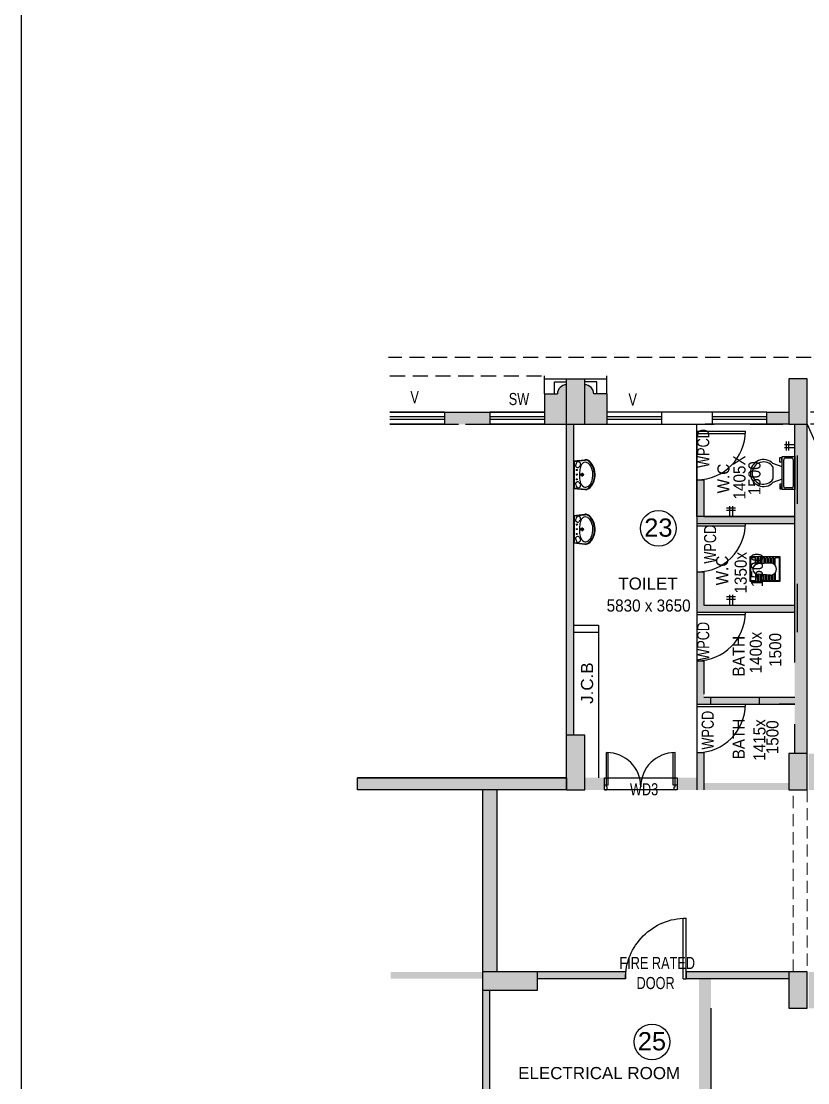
# Model space of a CAD drawing. Header units: metres. Extents: x 11749222 to 11901021, y -3863762 to -3708780.
# Drawn here: x 11771694 to 11784661, y -3792621 to -3775117 of the extents above; entities that cross this region are included whole.
import ezdxf

# ---------------------------------------------------------------- set-up
doc = ezdxf.new("R2010")
doc.units = ezdxf.units.M
doc.header["$MEASUREMENT"] = 0
doc.linetypes.add('DASHED', pattern=[0.75, 0.5, -0.25])
doc.linetypes.add('HIDDEN', pattern=[0.375, 0.25, -0.125])
doc.layers.get('0').update_dxf_attribs({"color": 251, "linetype": 'CONTINUOUS'})
for name, color, linetype in [('BEAM', 251, 'CONTINUOUS'), ('HATCH', 251, 'CONTINUOUS'), ('HS', 251, 'CONTINUOUS'), ('I-REVISION 6', 8, 'CONTINUOUS'), ('SECTION', 251, 'CONTINUOUS')]:
    doc.layers.add(name, color=color, linetype=linetype)
doc.styles.add('ARIAL', font='arial.ttf', dxfattribs={"width": 0.75})
doc.styles.get("Standard").update_dxf_attribs({"font": 'arial.ttf'})

msp = doc.modelspace()

# ---------------------------------------------------------------- hatches: boundary and pattern name
at = {"ltscale": 500}
for points in [[(11780683.1, -3781111.8, 0.4142136), (11780533.1, -3781261.8), (11780318.1, -3781261.8), (11780318.1, -3781561.8), (11780318.1, -3781761.8), (11780683.1, -3781761.8), (11780683.1, -3781761.8)], [(11781348.1, -3781561.8), (11781348.1, -3781261.8), (11781133.1, -3781261.8, 0.4142136), (11780983.1, -3781111.8), (11780983.1, -3781761.8), (11781348.1, -3781761.8)], [(11779418.1, -3781561.8), (11778673.1, -3781561.8), (11778673.1, -3781761.8), (11778903.1, -3781761.8), (11778911.6, -3781761.8), (11779026.6, -3781761.8), (11779018.1, -3781761.8), (11779418.1, -3781761.8)], [(11783983.1, -3781561.8), (11784348.1, -3781561.8), (11784348.1, -3781761.8), (11783983.1, -3781761.8)], [(11780798.1, -3781761.8), (11780683.1, -3781761.8), (11780683.1, -3786891.8), (11780798.1, -3786891.8)], [(11784445.8, -3786591.8), (11784445.8, -3786706.8), (11784448.1, -3786706.8), (11784448.1, -3787191.8), (11784648.1, -3787191.8), (11784648.1, -3781761.8), (11784448.1, -3781761.8)], [(11782833.1, -3784196.8), (11782833.1, -3784861.8), (11784448.1, -3784861.8), (11784448.1, -3784746.8), (11782948.1, -3784746.8), (11782948.1, -3784196.8)], [(11782833.1, -3787676.8), (11782833.1, -3787176.8), (11782948.1, -3787176.8), (11782948.1, -3787676.8)], [(11777239.7, -3787591.8), (11780683.1, -3787591.8), (11780683.1, -3787791.8), (11777239.7, -3787791.8)], [(11781308.1, -3787791.8), (11780983.1, -3787791.8), (11780983.1, -3787591.8), (11781308.1, -3787591.8)], [(11782833.1, -3787791.8), (11782508.1, -3787791.8), (11782508.1, -3787591.8), (11782833.1, -3787591.8)], [(11784348.1, -3787676.8), (11782833.1, -3787676.8), (11782833.1, -3787791.8), (11784348.1, -3787791.8)], [(11777784.2, -3790791.8), (11779303.1, -3790791.8), (11779303.1, -3790906.8), (11777784.2, -3790906.8)], [(11780203.1, -3790791.8), (11781654.4, -3790791.8), (11781654.4, -3790906.6), (11780203.1, -3790906.6)], [(11782654.4, -3790792.6), (11784348.1, -3790792.6), (11784348.1, -3790906.7), (11782654.4, -3790906.7)], [(11782866.3, -3790906.7), (11782866.3, -3794391.8), (11783066.3, -3794391.8), (11783066.3, -3790906.7)], [(11779303.1, -3791091.8), (11779418.1, -3791091.8), (11779418.1, -3794391.8), (11779303.1, -3794391.8)]]:
    msp.add_hatch(color=256, dxfattribs=at).paths.add_polyline_path(points)
h = msp.add_hatch(color=256, dxfattribs=at)
h.paths.add_polyline_path([(11782948.1, -3782676.8), (11782948.1, -3783281.8), (11782833.1, -3783281.8), (11782833.1, -3782676.8)])
h.paths.add_polyline_path([(11782833.1, -3783281.8), (11782833.1, -3783396.8), (11784448.1, -3783396.8), (11784448.1, -3783281.8)])
h = msp.add_hatch(color=256, dxfattribs=at)
h.paths.add_polyline_path([(11783864.2, -3786261.8), (11783864.2, -3786376.8), (11784448.1, -3786376.8), (11784448.1, -3786261.8)])
h.paths.add_polyline_path([(11783864.2, -3786376.8), (11783864.2, -3786261.8), (11782948.1, -3786261.8), (11782948.1, -3785661.8), (11782833.1, -3785661.8), (11782833.1, -3786376.8)])
at = {"layer": 'HATCH', "ltscale": 500}
h = msp.add_hatch(color=251, dxfattribs=at)
h.dxf.hatch_style = 1
h.paths.add_polyline_path([(11782733.1, -3820581.8), (11783033.1, -3820581.8), (11783033.1, -3821481.8), (11782733.1, -3821481.8)])
h.paths.add_polyline_path([(11826143.1, -3824446.8), (11827043.1, -3824446.8), (11827043.1, -3824746.8), (11826143.1, -3824746.8)])
h.paths.add_polyline_path([(11800558.1, -3830511.8), (11800858.1, -3830511.8), (11800858.1, -3831411.8), (11800558.1, -3831411.8)])
h.paths.add_polyline_path([(11822943.1, -3830511.8), (11823543.1, -3830511.8), (11823543.1, -3830811.8), (11822943.1, -3830811.8)])
h.paths.add_polyline_path([(11779303.1, -3812391.8), (11780053.1, -3812391.8), (11780053.1, -3812691.8), (11779303.1, -3812691.8)])
h.paths.add_polyline_path([(11779303.1, -3815921.8), (11780203.1, -3815921.8), (11780203.1, -3816221.8), (11779303.1, -3816221.8)])
h.paths.add_polyline_path([(11816284.8, -3830411.8), (11817113.1, -3830411.8), (11817113.1, -3830711.8), (11816284.8, -3830711.8)])
h.paths.add_polyline_path([(11792528.1, -3829811.8), (11792828.1, -3829811.8), (11792828.1, -3830711.8), (11792528.1, -3830711.8)])
h.paths.add_polyline_path([(11786358.1, -3829961.8), (11786658.1, -3829961.8), (11786658.1, -3830711.8), (11786358.1, -3830711.8)])
h.paths.add_polyline_path([(11786033.1, -3830736.8), (11786333.1, -3830736.8), (11786333.1, -3831486.8), (11786033.1, -3831486.8)])
h.paths.add_polyline_path([(11779303.1, -3801521.8), (11780053.1, -3801521.8), (11780053.1, -3801821.8), (11779303.1, -3801821.8)])
h.paths.add_polyline_path([(11826143.1, -3801521.8), (11827043.1, -3801521.8), (11827043.1, -3801821.8), (11826143.1, -3801821.8)])
h.paths.add_polyline_path([(11779203.1, -3820581.8), (11779503.1, -3820581.8), (11779503.1, -3821481.8), (11779203.1, -3821481.8)])
h.paths.add_polyline_path([(11786033.1, -3829961.8), (11786333.1, -3829961.8), (11786333.1, -3830711.8), (11786033.1, -3830711.8)])
h.paths.add_polyline_path([(11826043.1, -3787791.8), (11826343.1, -3787791.8), (11826343.1, -3786813.5), (11826043.1, -3786813.5)])
h.paths.add_polyline_path([(11779303.1, -3808791.8), (11780053.1, -3808791.8), (11780053.1, -3809091.8), (11779303.1, -3809091.8)])
h.paths.add_polyline_path([(11807758.1, -3830511.8), (11808058.1, -3830511.8), (11808058.1, -3831411.8), (11807758.1, -3831411.8)])
h.paths.add_polyline_path([(11826143.1, -3781561.8), (11827043.1, -3781561.8), (11827043.1, -3781861.8), (11826143.1, -3781861.8)])
h.paths.add_polyline_path([(11826143.1, -3797921.8), (11827043.1, -3797921.8), (11827043.1, -3798221.8), (11826143.1, -3798221.8)])
h.paths.add_polyline_path([(11779303.1, -3805191.8), (11780053.1, -3805191.8), (11780053.1, -3805491.8), (11779303.1, -3805491.8)])
h.paths.add_polyline_path([(11811358.1, -3824481.8), (11811658.1, -3824481.8), (11811658.1, -3825381.8), (11811358.1, -3825381.8)])
h.paths.add_polyline_path([(11826143.1, -3805191.8), (11827043.1, -3805191.8), (11827043.1, -3805491.8), (11826143.1, -3805491.8)])
h.paths.add_polyline_path([(11784348.1, -3790791.8), (11784648.1, -3790791.8), (11784648.1, -3791391.8), (11784348.1, -3791391.8)])
h.paths.add_polyline_path([(11779303.1, -3790791.8), (11780203.1, -3790791.8), (11780203.1, -3791091.8), (11779303.1, -3791091.8)])
h.paths.add_polyline_path([(11826143.1, -3790791.8), (11826943.1, -3790791.8), (11826943.1, -3791091.8), (11826143.1, -3791091.8)])
h.paths.add_polyline_path([(11822943.1, -3819521.8), (11823642, -3819521.8), (11823642, -3819821.8), (11822943.1, -3819821.8)])
h.paths.add_polyline_path([(11820113.1, -3830411.8), (11820941.3, -3830411.8), (11820941.3, -3830711.8), (11820113.1, -3830711.8)])
h.paths.add_polyline_path([(11826143.1, -3812391.8), (11827043.1, -3812391.8), (11827043.1, -3812691.8), (11826143.1, -3812691.8)])
h.paths.add_polyline_path([(11784348.1, -3787191.8), (11784648.1, -3787191.8), (11784648.1, -3787791.8), (11784348.1, -3787791.8)])
h.paths.add_polyline_path([(11784673.1, -3787191.8), (11784973.1, -3787191.8), (11784973.1, -3787791.8), (11784673.1, -3787791.8)])
h.paths.add_polyline_path([(11780683.1, -3786891.8), (11780983.1, -3786891.8), (11780983.1, -3787791.8), (11780683.1, -3787791.8)])
h.paths.add_polyline_path([(11826143.1, -3830411.8), (11827043.1, -3830411.8), (11827043.1, -3830711.8), (11826143.1, -3830711.8)])
h.paths.add_polyline_path([(11798793.1, -3779261.8), (11799093.1, -3779261.8), (11799093.1, -3780161.8), (11798793.1, -3780161.8)])
h.paths.add_polyline_path([(11804823.1, -3779261.8), (11805123.1, -3779261.8), (11805123.1, -3780161.8), (11804823.1, -3780161.8)])
h.paths.add_polyline_path([(11782733.1, -3829961.8), (11783033.1, -3829961.8), (11783033.1, -3830711.8), (11782733.1, -3830711.8)])
h.paths.add_polyline_path([(11784673.1, -3790791.8), (11784973.1, -3790791.8), (11784973.1, -3791391.8), (11784673.1, -3791391.8)])
h.paths.add_polyline_path([(11795493.1, -3779261.8), (11795793.1, -3779261.8), (11795793.1, -3780161.8), (11795493.1, -3780161.8)])
h.paths.add_polyline_path([(11780683.1, -3781011.8), (11780983.1, -3781011.8), (11780983.1, -3781761.8), (11780683.1, -3781761.8)])
h.paths.add_polyline_path([(11784348.1, -3794391.8), (11784648.1, -3794391.8), (11784648.1, -3794991.8), (11784348.1, -3794991.8)])
h.paths.add_polyline_path([(11784673.1, -3794991.8), (11784973.1, -3794991.8), (11784973.1, -3794391.8), (11784673.1, -3794391.8)])
h.paths.add_polyline_path([(11782733.1, -3815471.8), (11783033.1, -3815471.8), (11783033.1, -3816221.8), (11782733.1, -3816221.8)])
h.paths.add_polyline_path([(11784348.1, -3781011.8), (11784648.1, -3781011.8), (11784648.1, -3781761.8), (11784348.1, -3781761.8)])
h.paths.add_polyline_path([(11782283.1, -3830736.8), (11783033.1, -3830736.8), (11783033.1, -3831036.8), (11782283.1, -3831036.8)])
h.paths.add_polyline_path([(11811358.1, -3830511.8), (11811658.1, -3830511.8), (11811658.1, -3831411.8), (11811358.1, -3831411.8)])
h.paths.add_polyline_path([(11782733.1, -3824481.8), (11783033.1, -3824481.8), (11783033.1, -3825231.8), (11782733.1, -3825231.8)])
h.paths.add_polyline_path([(11804158.1, -3830511.8), (11804458.1, -3830511.8), (11804458.1, -3831411.8), (11804158.1, -3831411.8)])
h.paths.add_polyline_path([(11826143.1, -3794391.8), (11827043.1, -3794391.8), (11827043.1, -3794691.8), (11826143.1, -3794691.8)])
h.paths.add_polyline_path([(11779303.1, -3797921.8), (11780053.1, -3797921.8), (11780053.1, -3798221.8), (11779303.1, -3798221.8)])
h.paths.add_polyline_path([(11820113.1, -3830736.8), (11820713.1, -3830736.8), (11820713.1, -3831036.8), (11820113.1, -3831036.8)])
h.paths.add_polyline_path([(11779028.1, -3830736.8), (11779778.1, -3830736.8), (11779778.1, -3831036.8), (11779028.1, -3831036.8)])
h.paths.add_polyline_path([(11816513.1, -3830736.8), (11817113.1, -3830736.8), (11817113.1, -3831036.8), (11816513.1, -3831036.8)])
h.paths.add_polyline_path([(11780203.1, -3794391.8), (11779303.1, -3794391.8), (11779303.1, -3794691.8), (11780203.1, -3794691.8)])
h.paths.add_polyline_path([(11792528.1, -3824481.8), (11792828.1, -3824481.8), (11792828.1, -3825381.8), (11792528.1, -3825381.8)])
h.paths.add_polyline_path([(11796958.1, -3830511.8), (11797258.1, -3830511.8), (11797258.1, -3831411.8), (11796958.1, -3831411.8)])
h.paths.add_polyline_path([(11816813.1, -3824481.8), (11817113.1, -3824481.8), (11817113.1, -3825381.8), (11816813.1, -3825381.8)])
h.paths.add_polyline_path([(11826143.1, -3815921.8), (11827043.1, -3815921.8), (11827043.1, -3816221.8), (11826143.1, -3816221.8)])
h.paths.add_polyline_path([(11826143.1, -3821181.8), (11827121.3, -3821181.8), (11827121.3, -3821481.8), (11826143.1, -3821481.8)])
h.paths.add_polyline_path([(11787103.1, -3780861.8), (11787403.1, -3780861.8), (11787403.1, -3781761.8), (11787103.1, -3781761.8)])
edge = h.paths.add_edge_path()
edge.add_line((11807608.1, -3780861.8), (11807608.1, -3781761.8))
edge.add_line((11820113.1, -3821481.8), (11821091.3, -3821481.8))
edge.add_line((11786033.1, -3815471.8), (11786033.1, -3816221.8))
edge.add_line((11807908.1, -3787791.8), (11807908.1, -3786891.8))
edge.add_line((11786333.1, -3825231.8), (11786333.1, -3824481.8))
edge.add_line((11786358.1, -3824481.8), (11786358.1, -3825231.8))
h.paths.add_polyline_path([(11804823.1, -3821181.8), (11805723.1, -3821181.8), (11805723.1, -3821481.8), (11804823.1, -3821481.8)], flags=17)
h.paths.add_polyline_path([(11789463.1, -3820581.8), (11789763.1, -3820581.8), (11789763.1, -3821481.8), (11789463.1, -3821481.8)], flags=17)
h.paths.add_polyline_path([(11786358.1, -3820731.8), (11786658.1, -3820731.8), (11786658.1, -3821481.8), (11786358.1, -3821481.8)], flags=17)
h.paths.add_polyline_path([(11786358.1, -3824481.8), (11786658.1, -3824481.8), (11786658.1, -3825231.8), (11786358.1, -3825231.8)], flags=17)
h.paths.add_polyline_path([(11794814.8, -3821181.8), (11795793.1, -3821181.8), (11795793.1, -3821481.8), (11794814.8, -3821481.8)], flags=17)
h.paths.add_polyline_path([(11796618.9, -3824481.8), (11797597.2, -3824481.8), (11797597.2, -3824781.8), (11796618.9, -3824781.8)], flags=17)
h.paths.add_polyline_path([(11810183.1, -3821181.8), (11811083.1, -3821181.8), (11811083.1, -3821481.8), (11810183.1, -3821481.8)], flags=17)
h.paths.add_polyline_path([(11798793.1, -3821181.8), (11799771.3, -3821181.8), (11799771.3, -3821481.8), (11798793.1, -3821481.8)], flags=17)
h.paths.add_polyline_path([(11816213.1, -3821181.8), (11817113.1, -3821181.8), (11817113.1, -3821481.8), (11816213.1, -3821481.8)], flags=17)
h.paths.add_polyline_path([(11786033.1, -3820731.8), (11786333.1, -3820731.8), (11786333.1, -3821481.8), (11786033.1, -3821481.8)], flags=17)
h.paths.add_polyline_path([(11786033.1, -3824481.8), (11786333.1, -3824481.8), (11786333.1, -3825231.8), (11786033.1, -3825231.8)], flags=17)
h.paths.add_polyline_path([(11810183.1, -3794391.8), (11811083.1, -3794391.8), (11811083.1, -3794691.8), (11810183.1, -3794691.8)], flags=17)
h.paths.add_polyline_path([(11804823.1, -3787191.8), (11805123.1, -3787191.8), (11805123.1, -3787791.8), (11804823.1, -3787791.8)], flags=16)
h.paths.add_polyline_path([(11804823.1, -3801521.8), (11805723.1, -3801521.8), (11805723.1, -3801821.8), (11804823.1, -3801821.8)], flags=17)
h.paths.add_polyline_path([(11801593.1, -3785331.8), (11802193.1, -3785331.8), (11802193.1, -3785631.8), (11801593.1, -3785631.8)], flags=17)
h.paths.add_polyline_path([(11801593.1, -3787491.8), (11802193.1, -3787491.8), (11802193.1, -3787791.8), (11801593.1, -3787791.8)], flags=16)
h.paths.add_polyline_path([(11810183.1, -3815921.8), (11811083.1, -3815921.8), (11811083.1, -3816221.8), (11810183.1, -3816221.8)], flags=17)
h.paths.add_polyline_path([(11786033.1, -3815471.8), (11786333.1, -3815471.8), (11786333.1, -3816221.8), (11786033.1, -3816221.8)], flags=17)
h.paths.add_polyline_path([(11795793.1, -3805491.8), (11794893.1, -3805491.8), (11794893.1, -3805191.8), (11795793.1, -3805191.8)], flags=17)
h.paths.add_polyline_path([(11788863.1, -3812391.8), (11789763.1, -3812391.8), (11789763.1, -3812691.8), (11788863.1, -3812691.8)], flags=17)
h.paths.add_polyline_path([(11795493.1, -3815621.8), (11795793.1, -3815621.8), (11795793.1, -3816521.8), (11795493.1, -3816521.8)], flags=17)
h.paths.add_polyline_path([(11788863.1, -3815921.8), (11789763.1, -3815921.8), (11789763.1, -3816221.8), (11788863.1, -3816221.8)], flags=17)
h.paths.add_polyline_path([(11804823.1, -3812391.8), (11805723.1, -3812391.8), (11805723.1, -3812691.8), (11804823.1, -3812691.8)], flags=17)
h.paths.add_polyline_path([(11786358.1, -3815471.8), (11786658.1, -3815471.8), (11786658.1, -3816221.8), (11786358.1, -3816221.8)], flags=17)
h.paths.add_polyline_path([(11788863.1, -3808791.8), (11789763.1, -3808791.8), (11789763.1, -3809091.8), (11788863.1, -3809091.8)], flags=17)
h.paths.add_polyline_path([(11810183.1, -3797921.8), (11811083.1, -3797921.8), (11811083.1, -3798221.8), (11810183.1, -3798221.8)], flags=17)
h.paths.add_polyline_path([(11810183.1, -3808791.8), (11811083.1, -3808791.8), (11811083.1, -3809091.8), (11810183.1, -3809091.8)], flags=17)
h.paths.add_polyline_path([(11810183.1, -3805191.8), (11811083.1, -3805191.8), (11811083.1, -3805491.8), (11810183.1, -3805491.8)], flags=17)
h.paths.add_polyline_path([(11813683.1, -3819521.8), (11814283.1, -3819521.8), (11814283.1, -3819821.8), (11813683.1, -3819821.8)], flags=17)
h.paths.add_polyline_path([(11820113.1, -3801521.8), (11821013.1, -3801521.8), (11821013.1, -3801821.8), (11820113.1, -3801821.8)], flags=17)
h.paths.add_polyline_path([(11816213.1, -3801521.8), (11817113.1, -3801521.8), (11817113.1, -3801821.8), (11816213.1, -3801821.8)], flags=17)
h.paths.add_polyline_path([(11798793.1, -3808491.8), (11799093.1, -3808491.8), (11799093.1, -3809391.8), (11798793.1, -3809391.8)], flags=17)
h.paths.add_polyline_path([(11804823.1, -3808791.8), (11805723.1, -3808791.8), (11805723.1, -3809091.8), (11804823.1, -3809091.8)], flags=17)
h.paths.add_polyline_path([(11820113.1, -3821181.8), (11821091.3, -3821181.8), (11821091.3, -3821481.8), (11820113.1, -3821481.8)], flags=17)
h.paths.add_polyline_path([(11795493.1, -3808491.8), (11795793.1, -3808491.8), (11795793.1, -3809391.8), (11795493.1, -3809391.8)], flags=17)
h.paths.add_polyline_path([(11816813.1, -3808491.8), (11817113.1, -3808491.8), (11817113.1, -3809391.8), (11816813.1, -3809391.8)], flags=17)
h.paths.add_polyline_path([(11798793.1, -3801521.8), (11799693.1, -3801521.8), (11799693.1, -3801821.8), (11798793.1, -3801821.8)], flags=17)
h.paths.add_polyline_path([(11811910.6, -3787491.8), (11812810.6, -3787491.8), (11812810.6, -3787791.8), (11811910.6, -3787791.8)], flags=17)
h.paths.add_polyline_path([(11816213.1, -3787491.8), (11817113.1, -3787491.8), (11817113.1, -3787791.8), (11816213.1, -3787791.8)], flags=17)
h.paths.add_polyline_path([(11820113.1, -3787491.8), (11821013.1, -3787491.8), (11821013.1, -3787791.8), (11820113.1, -3787791.8)], flags=17)
h.paths.add_polyline_path([(11804823.1, -3805191.8), (11805723.1, -3805191.8), (11805723.1, -3805491.8), (11804823.1, -3805491.8)], flags=17)
h.paths.add_polyline_path([(11798793.1, -3805191.8), (11799693.1, -3805191.8), (11799693.1, -3805491.8), (11798793.1, -3805491.8)], flags=17)
h.paths.add_polyline_path([(11792363.1, -3819521.8), (11792963.1, -3819521.8), (11792963.1, -3819821.8), (11792363.1, -3819821.8)], flags=17)
h.paths.add_polyline_path([(11804823.1, -3794391.8), (11805723.1, -3794391.8), (11805723.1, -3794691.8), (11804823.1, -3794691.8)], flags=17)
h.paths.add_polyline_path([(11788863.1, -3805191.8), (11789763.1, -3805191.8), (11789763.1, -3805491.8), (11788863.1, -3805491.8)], flags=17)
h.paths.add_polyline_path([(11820113.1, -3805191.8), (11821013.1, -3805191.8), (11821013.1, -3805491.8), (11820113.1, -3805491.8)], flags=17)
h.paths.add_polyline_path([(11816213.1, -3805191.8), (11817113.1, -3805191.8), (11817113.1, -3805491.8), (11816213.1, -3805491.8)], flags=17)
h.paths.add_polyline_path([(11820113.1, -3808491.8), (11820413.1, -3808491.8), (11820413.1, -3809391.8), (11820113.1, -3809391.8)], flags=17)
h.paths.add_polyline_path([(11798793.1, -3812091.8), (11799093.1, -3812091.8), (11799093.1, -3812991.8), (11798793.1, -3812991.8)], flags=17)
h.paths.add_polyline_path([(11820113.1, -3815621.8), (11820413.1, -3815621.8), (11820413.1, -3816521.8), (11820113.1, -3816521.8)], flags=17)
h.paths.add_polyline_path([(11804823.1, -3797921.8), (11805723.1, -3797921.8), (11805723.1, -3798221.8), (11804823.1, -3798221.8)], flags=17)
h.paths.add_polyline_path([(11816813.1, -3797621.8), (11817113.1, -3797621.8), (11817113.1, -3798521.8), (11816813.1, -3798521.8)], flags=17)
h.paths.add_polyline_path([(11820113.1, -3797621.8), (11820413.1, -3797621.8), (11820413.1, -3798521.8), (11820113.1, -3798521.8)], flags=17)
h.paths.add_polyline_path([(11794893.1, -3801521.8), (11795793.1, -3801521.8), (11795793.1, -3801821.8), (11794893.1, -3801821.8)], flags=17)
h.paths.add_polyline_path([(11809987.8, -3801521.6), (11811083.1, -3801521.8), (11811083.1, -3801821.8), (11809987.8, -3801821.6)], flags=17)
h.paths.add_polyline_path([(11788863.1, -3801521.8), (11789763.1, -3801521.8), (11789763.1, -3801821.8), (11788863.1, -3801821.8)], flags=17)
h.paths.add_polyline_path([(11803818.9, -3824481.8), (11804797.2, -3824481.8), (11804797.2, -3824781.8), (11803818.9, -3824781.8)], flags=17)
h.paths.add_polyline_path([(11795493.1, -3812091.8), (11795793.1, -3812091.8), (11795793.1, -3812991.8), (11795493.1, -3812991.8)], flags=17)
h.paths.add_polyline_path([(11791348.1, -3781761.8), (11791648.1, -3781761.8), (11791648.1, -3780961.8), (11791348.1, -3780961.8)], flags=17)
h.paths.add_polyline_path([(11820113.1, -3794091.8), (11820413.1, -3794091.8), (11820413.1, -3794991.8), (11820113.1, -3794991.8)], flags=17)
h.paths.add_polyline_path([(11795493.1, -3784731.8), (11795793.1, -3784731.8), (11795793.1, -3785631.8), (11795493.1, -3785631.8)], flags=17)
h.paths.add_polyline_path([(11810183.1, -3790791.8), (11811083.1, -3790791.8), (11811083.1, -3791091.8), (11810183.1, -3791091.8)], flags=17)
h.paths.add_polyline_path([(11804823.1, -3784731.8), (11805123.1, -3784731.8), (11805123.1, -3785631.8), (11804823.1, -3785631.8)], flags=17)
h.paths.add_polyline_path([(11791348.1, -3786891.8), (11791648.1, -3786891.8), (11791648.1, -3787791.8), (11791348.1, -3787791.8)], flags=17)
h.paths.add_polyline_path([(11807608.1, -3786891.8), (11807908.1, -3786891.8), (11807908.1, -3787791.8), (11807608.1, -3787791.8)], flags=16)
h.paths.add_polyline_path([(11788863.1, -3790791.8), (11789763.1, -3790791.8), (11789763.1, -3791091.8), (11788863.1, -3791091.8)], flags=17)
h.paths.add_polyline_path([(11798793.1, -3790791.8), (11799438.1, -3790791.8), (11799438.1, -3791091.8), (11798793.1, -3791091.8)], flags=17)
h.paths.add_polyline_path([(11787103.1, -3786891.8), (11787403.1, -3786891.8), (11787403.1, -3787791.8), (11787103.1, -3787791.8)], flags=17)
h.paths.add_polyline_path([(11816813.1, -3780861.8), (11817113.1, -3780861.8), (11817113.1, -3781761.8), (11816813.1, -3781761.8)], flags=17)
h.paths.add_polyline_path([(11795493.1, -3786891.8), (11795793.1, -3786891.8), (11795793.1, -3787791.8), (11795493.1, -3787791.8)], flags=17)
h.paths.add_polyline_path([(11812210.6, -3780861.8), (11812510.6, -3780861.8), (11812510.6, -3781761.8), (11812210.6, -3781761.8)], flags=17)
h.paths.add_polyline_path([(11820113.1, -3790791.8), (11821013.1, -3790791.8), (11821013.1, -3791091.8), (11820113.1, -3791091.8)], flags=17)
h.paths.add_polyline_path([(11795493.1, -3797621.8), (11795793.1, -3797621.8), (11795793.1, -3798521.8), (11795493.1, -3798521.8)], flags=17)
h.paths.add_polyline_path([(11788863.1, -3794391.8), (11789763.1, -3794391.8), (11789763.1, -3794691.8), (11788863.1, -3794691.8)], flags=17)
h.paths.add_polyline_path([(11807608.1, -3780861.8), (11807908.1, -3780861.8), (11807908.1, -3781761.8), (11807608.1, -3781761.8)], flags=17)
h.paths.add_polyline_path([(11816213.1, -3790791.8), (11817113.1, -3790791.8), (11817113.1, -3791091.8), (11816213.1, -3791091.8)], flags=17)
h.paths.add_polyline_path([(11820113.1, -3780861.8), (11820413.1, -3780861.8), (11820413.1, -3781761.8), (11820113.1, -3781761.8)], flags=17)
h.paths.add_polyline_path([(11807418.9, -3824481.8), (11808397.2, -3824481.8), (11808397.2, -3824781.8), (11807418.9, -3824781.8)], flags=17)
h.paths.add_polyline_path([(11804823.1, -3790791.8), (11805723.1, -3790791.8), (11805723.1, -3791091.8), (11804823.1, -3791091.8)], flags=17)
h.paths.add_polyline_path([(11804823.1, -3815921.8), (11805723.1, -3815921.8), (11805723.1, -3816221.8), (11804823.1, -3816221.8)], flags=17)
h.paths.add_polyline_path([(11798793.1, -3794091.8), (11799093.1, -3794091.8), (11799093.1, -3794991.8), (11798793.1, -3794991.8)], flags=17)
h.paths.add_polyline_path([(11810183.1, -3812391.8), (11811083.1, -3812391.8), (11811083.1, -3812691.8), (11810183.1, -3812691.8)], flags=17)
h.paths.add_polyline_path([(11795493.1, -3794991.8), (11795793.1, -3794991.8), (11795793.1, -3794094.2), (11795493.1, -3794094.2)], flags=17)
h.paths.add_polyline_path([(11816813.1, -3812091.8), (11817113.1, -3812091.8), (11817113.1, -3812991.8), (11816813.1, -3812991.8)], flags=17)
h.paths.add_polyline_path([(11798793.1, -3815621.8), (11799093.1, -3815621.8), (11799093.1, -3816521.8), (11798793.1, -3816521.8)], flags=17)
h.paths.add_polyline_path([(11820113.1, -3812091.8), (11820413.1, -3812091.8), (11820413.1, -3812991.8), (11820113.1, -3812991.8)], flags=17)
h.paths.add_polyline_path([(11794814.8, -3790791.8), (11795793.1, -3790791.8), (11795793.1, -3791091.8), (11794814.8, -3791091.8)], flags=17)
h.paths.add_polyline_path([(11816813.1, -3815621.8), (11817113.1, -3815621.8), (11817113.1, -3816521.8), (11816813.1, -3816521.8)], flags=17)
h.paths.add_polyline_path([(11798793.1, -3797621.8), (11799093.1, -3797621.8), (11799093.1, -3798521.8), (11798793.1, -3798521.8)], flags=17)
h.paths.add_polyline_path([(11788863.1, -3797921.8), (11789763.1, -3797921.8), (11789763.1, -3798221.8), (11788863.1, -3798221.8)], flags=17)
h.paths.add_polyline_path([(11816813.1, -3794091.8), (11817113.1, -3794091.8), (11817113.1, -3794991.8), (11816813.1, -3794991.8)], flags=17)
h.paths.add_polyline_path([(11820413.1, -3824539), (11820113.1, -3824539), (11820113.1, -3825460.1), (11820413.1, -3825460.1)])
at = {"layer": 'HS', "ltscale": 500}
h = msp.add_hatch(color=256, dxfattribs=at)
h.dxf.hatch_style = 1
h.paths.add_polyline_path([(11779533.1, -3787791.8), (11779303.1, -3787791.8), (11779303.1, -3790791.8), (11779533.1, -3790791.8)])

# ---------------------------------------------------------------- linework, layer by layer
at = {"linetype": 'DASHED', "lineweight": 25, "ltscale": 500}
for p, q in [((11795593.1, -3780661.8), (11777746.1, -3780661.8)), ((11777773.1, -3780961.8), (11780318.1, -3780961.8)), ((11780318.1, -3781011.8), (11780318.1, -3780961.8)), ((11781348.1, -3781011.8), (11781348.1, -3780961.8)), ((11787203.1, -3781561.8), (11784648.1, -3781561.8)), ((11787203.1, -3781761.8), (11784648.1, -3781761.8))]:
    msp.add_line(p, q, dxfattribs=at)
at = {"lineweight": 25}
for p, q in [((11780318.1, -3781261.8), (11780318.1, -3781011.8)), ((11780318.1, -3781011.8), (11781348.1, -3781011.8)), ((11780683.1, -3787791.8), (11780683.1, -3781011.8)), ((11780983.1, -3781761.8), (11780983.1, -3781011.8)), ((11781348.1, -3781261.8), (11781348.1, -3781011.8)), ((11784348.1, -3781011.8), (11784348.1, -3781761.8)), ((11784648.1, -3781011.8), (11784348.1, -3781011.8)), ((11784648.1, -3787791.8), (11784648.1, -3781011.8)), ((11780483.1, -3781261.8), (11780483.1, -3781061.8)), ((11780483.1, -3781061.8), (11780683.1, -3781061.8)), ((11781183.1, -3781061.8), (11780983.1, -3781061.8)), ((11781183.1, -3781261.8), (11781183.1, -3781061.8)), ((11780318.1, -3781261.8), (11780533.1, -3781261.8)), ((11780318.1, -3781261.8), (11780318.1, -3781761.8)), ((11781348.1, -3781261.8), (11781133.1, -3781261.8)), ((11781348.1, -3781261.8), (11781348.1, -3781761.8)), ((11777773.1, -3781561.8), (11780318.1, -3781561.8)), ((11778673.1, -3781561.8), (11777773.1, -3781561.8)), ((11778673.1, -3781561.8), (11778673.1, -3781761.8)), ((11779418.1, -3781561.8), (11779418.1, -3781761.8)), ((11780318.1, -3781561.8), (11779418.1, -3781561.8)), ((11783983.1, -3781561.8), (11781348.1, -3781561.8)), ((11782248.1, -3781561.8), (11782248.1, -3781761.8)), ((11783083.1, -3781561.8), (11783083.1, -3781761.8)), ((11778673.1, -3781641.8), (11777773.1, -3781641.8)), ((11778673.1, -3781681.8), (11777773.1, -3781681.8)), ((11777773.1, -3781761.8), (11778903.1, -3781761.8)), ((11778673.1, -3781761.8), (11777773.1, -3781761.8)), ((11779018.1, -3781761.8), (11780683.1, -3781761.8)), ((11780318.1, -3781641.8), (11779418.1, -3781641.8)), ((11780318.1, -3781681.8), (11779418.1, -3781681.8)), ((11780318.1, -3781761.8), (11779418.1, -3781761.8)), ((11780683.1, -3781761.8), (11782248.1, -3781761.8)), ((11780798.1, -3781761.8), (11780798.1, -3786891.8)), ((11781736.3, -3781761.8), (11782007.8, -3781761.8)), ((11782007.8, -3781761.8), (11782279.4, -3781761.8)), ((11782248.1, -3781761.8), (11782664.9, -3781761.8)), ((11782648.1, -3781761.8), (11783083.1, -3781761.8)), ((11782664.9, -3781761.8), (11783117.4, -3781761.8)), ((11782833.1, -3782676.8), (11782833.1, -3781761.8)), ((11783238.3, -3781761.8), (11782966.8, -3781761.8)), ((11784348.1, -3781761.8), (11783238.3, -3781761.8)), ((11783709.1, -3781761.8), (11783980.7, -3781761.8)), ((11783980.7, -3781761.8), (11784252.2, -3781761.8)), ((11784348.1, -3781761.8), (11784648.1, -3781761.8)), ((11784448.1, -3785691.8), (11784448.1, -3781761.8)), ((11784648.1, -3781761.8), (11787168.1, -3787482.4)), ((11782833.1, -3781876.8), (11783633.1, -3781876.8)), ((11782833.1, -3781916.8), (11783632.1, -3781916.8)), ((11784448.1, -3782099.2), (11784276.8, -3782099.2)), ((11784310.9, -3782193.6), (11784310.9, -3782046.7)), ((11784350.9, -3782193.6), (11784350.9, -3782046.7)), ((11784448.1, -3782149.2), (11784276.8, -3782149.2)), ((11784493.1, -3783076.8), (11784493.1, -3782277.8)), ((11780798.1, -3782367.7), (11780982.8, -3782347)), ((11780798.1, -3782375.7), (11780989.5, -3782354.2)), ((11780798.1, -3782367.7), (11780798.1, -3782820.2)), ((11780807.7, -3782382.8), (11780808.8, -3782800.7)), ((11784241.2, -3782463.5), (11784086, -3782411.7)), ((11784202.4, -3782385.9), (11784202.4, -3782308.3)), ((11784202.4, -3782308.3), (11784228.2, -3782308.3)), ((11784241.2, -3782385.9), (11784202.4, -3782385.9)), ((11784228.2, -3782308.3), (11784228.2, -3782360)), ((11784228.2, -3782360), (11784241.2, -3782360)), ((11784241.2, -3782838.5), (11784241.2, -3782295.3)), ((11784241.2, -3782295.3), (11784448.1, -3782295.3)), ((11784267, -3782786.7), (11784267, -3782347.1)), ((11784396.3, -3782321.2), (11784292.9, -3782321.2)), ((11784422.2, -3782347.1), (11784422.2, -3782786.7)), ((11784448.1, -3782295.3), (11784448.1, -3782838.5)), ((11780870, -3782518.6), (11780837.5, -3782518.6)), ((11780870, -3782593.4), (11780837.5, -3782593.4)), ((11780852.5, -3782530.7), (11780852.5, -3782504.4)), ((11780852.5, -3782605.5), (11780852.5, -3782579.2)), ((11780971.5, -3782594.8), (11780910.1, -3782594.8)), ((11780941.4, -3782564.6), (11780941.4, -3782624.9)), ((11784086, -3782463.5), (11784086, -3782670.3)), ((11780864.8, -3782672.6), (11780837.5, -3782672.6)), ((11780852.5, -3782684.7), (11780852.5, -3782658.5)), ((11782833.1, -3782676.8), (11782948.1, -3782676.8)), ((11782948.1, -3782676.8), (11782948.1, -3783281.8)), ((11784241.2, -3782670.3), (11784086, -3782722.1)), ((11784202.4, -3782747.9), (11784202.4, -3782825.5)), ((11784241.2, -3782747.9), (11784202.4, -3782747.9)), ((11784228.2, -3782825.5), (11784228.2, -3782773.8)), ((11784228.2, -3782773.8), (11784241.2, -3782773.8)), ((11780798.1, -3782812.2), (11780989.5, -3782833.7)), ((11780798.1, -3782820.2), (11780982.8, -3782840.9)), ((11784202.4, -3782825.5), (11784228.2, -3782825.5)), ((11784448.1, -3782838.5), (11784241.2, -3782838.5)), ((11784396.3, -3782812.6), (11784292.9, -3782812.6)), ((11783469.6, -3783144.7), (11783322.6, -3783144.7)), ((11783375.2, -3783281.8), (11783375.2, -3783110.6)), ((11783425.2, -3783281.8), (11783425.2, -3783110.6)), ((11780798.1, -3783267.3), (11780982.8, -3783246.6)), ((11780798.1, -3783275.3), (11780989.5, -3783253.8)), ((11780798.1, -3783267.3), (11780798.1, -3783719.7)), ((11780807.7, -3783282.4), (11780808.8, -3783700.3)), ((11782948.1, -3783281.8), (11784448.1, -3783281.8)), ((11783469.6, -3783184.7), (11783322.6, -3783184.7)), ((11780870, -3783418.1), (11780837.5, -3783418.1)), ((11780870, -3783492.9), (11780837.5, -3783492.9)), ((11780852.5, -3783430.2), (11780852.5, -3783404)), ((11780852.5, -3783505), (11780852.5, -3783478.8)), ((11780971.5, -3783494.4), (11780910.1, -3783494.4)), ((11780941.4, -3783464.2), (11780941.4, -3783524.5)), ((11782833.1, -3783396.8), (11784448.1, -3783396.8)), ((11782833.1, -3783396.8), (11782833.1, -3786326.8)), ((11782833.1, -3783436.8), (11783632.1, -3783436.8)), ((11780864.8, -3783572.2), (11780837.5, -3783572.2)), ((11780852.5, -3783584.3), (11780852.5, -3783558)), ((11780798.1, -3783711.8), (11780989.5, -3783733.2)), ((11780798.1, -3783719.7), (11780982.8, -3783740.5)), ((11784205.4, -3783951.1), (11783705.4, -3783951.1)), ((11783705.4, -3783951.1), (11783705.4, -3784351.1)), ((11783715.4, -3783971.1), (11783715.4, -3784331.1)), ((11783725.4, -3783961.1), (11783790.4, -3783961.1)), ((11783800.4, -3784076.1), (11783800.4, -3783971.1)), ((11783825.4, -3784067.5), (11783825.4, -3783971.1)), ((11783835.4, -3783961.1), (11783840.4, -3783961.1)), ((11783850.4, -3784065.4), (11783850.4, -3783971.1)), ((11783875.4, -3784063.6), (11783875.4, -3783971.1)), ((11783885.4, -3783961.1), (11783890.4, -3783961.1)), ((11783900.4, -3784061.7), (11783900.4, -3783971.1)), ((11783925.4, -3784059.9), (11783925.4, -3783971.1)), ((11783935.4, -3783961.1), (11783940.4, -3783961.1)), ((11783950.4, -3784058), (11783950.4, -3783971.1)), ((11783975.4, -3784056.2), (11783975.4, -3783971.1)), ((11783985.4, -3783961.1), (11783990.4, -3783961.1)), ((11784000.4, -3784054.3), (11784000.4, -3783971.1)), ((11784025.4, -3784052.5), (11784025.4, -3783971.1)), ((11784035.4, -3783961.1), (11784040.4, -3783961.1)), ((11784050.4, -3784051.4), (11784050.4, -3783971.1)), ((11784075.4, -3784056.4), (11784075.4, -3783971.1)), ((11784085.4, -3783961.1), (11784090.4, -3783961.1)), ((11784100.4, -3784068.9), (11784100.4, -3783971.1)), ((11784125.4, -3784093.8), (11784125.4, -3783971.1)), ((11784135.4, -3783961.1), (11784185.4, -3783961.1)), ((11784195.4, -3784331.1), (11784195.4, -3783971.1)), ((11784205.4, -3784351.1), (11784205.4, -3783951.1)), ((11782833.1, -3784196.8), (11782948.1, -3784196.8)), ((11782948.1, -3784196.8), (11782948.1, -3784746.8)), ((11784043.5, -3784051.1), (11783840.4, -3784066.1)), ((11784125.4, -3784208.5), (11784125.4, -3784331.1)), ((11783705.4, -3784351.1), (11784205.4, -3784351.1)), ((11783725.4, -3784341.1), (11783790.4, -3784341.1)), ((11783800.4, -3784226.1), (11783800.4, -3784331.1)), ((11783825.4, -3784234.8), (11783825.4, -3784331.1)), ((11783835.4, -3784341.1), (11783840.4, -3784341.1)), ((11784043.5, -3784251.1), (11783840.4, -3784236.1)), ((11783850.4, -3784236.9), (11783850.4, -3784331.1)), ((11783875.4, -3784238.7), (11783875.4, -3784331.1)), ((11783885.4, -3784341.1), (11783890.4, -3784341.1)), ((11783900.4, -3784240.6), (11783900.4, -3784331.1)), ((11783925.4, -3784242.4), (11783925.4, -3784331.1)), ((11783935.4, -3784341.1), (11783940.4, -3784341.1)), ((11783950.4, -3784244.3), (11783950.4, -3784331.1)), ((11783975.4, -3784246.1), (11783975.4, -3784331.1)), ((11783985.4, -3784341.1), (11783990.4, -3784341.1)), ((11784000.4, -3784248), (11784000.4, -3784331.1)), ((11784025.4, -3784249.8), (11784025.4, -3784331.1)), ((11784035.4, -3784341.1), (11784040.4, -3784341.1)), ((11784050.4, -3784250.9), (11784050.4, -3784331.1)), ((11784075.4, -3784245.9), (11784075.4, -3784331.1)), ((11784085.4, -3784341.1), (11784090.4, -3784341.1)), ((11784100.4, -3784233.3), (11784100.4, -3784331.1)), ((11784135.4, -3784341.1), (11784185.4, -3784341.1)), ((11784493.1, -3785191.8), (11784493.1, -3784392.8)), ((11783469.6, -3784609.7), (11783322.6, -3784609.7)), ((11783469.6, -3784649.7), (11783322.6, -3784649.7)), ((11783375.2, -3784746.8), (11783375.2, -3784575.6)), ((11783425.2, -3784746.8), (11783425.2, -3784575.6)), ((11782833.1, -3784861.8), (11784448.1, -3784861.8)), ((11782833.1, -3784901.8), (11783632.1, -3784901.8)), ((11782948.1, -3784746.8), (11784448.1, -3784746.8)), ((11780798.1, -3785076.8), (11781213.1, -3785076.8)), ((11781213.1, -3785076.8), (11781213.1, -3787591.8)), ((11780798.1, -3785191.8), (11781213.1, -3785191.8)), ((11782833.1, -3785661.8), (11782948.1, -3785661.8)), ((11782948.1, -3785661.8), (11782948.1, -3786211.8)), ((11782948.1, -3786261.8), (11784448.1, -3786261.8)), ((11782833.1, -3786376.8), (11782833.1, -3787791.8)), ((11782833.1, -3786376.8), (11784448.1, -3786376.8)), ((11782833.1, -3786416.8), (11783632.1, -3786416.8)), ((11784448.1, -3787191.8), (11784448.1, -3786706.8)), ((11780983.1, -3786891.8), (11780683.1, -3786891.8)), ((11780983.1, -3787791.8), (11780983.1, -3786891.8)), ((11781344.1, -3787739.8), (11781344.1, -3787175.8)), ((11781344.1, -3787175.8), (11781372.1, -3787175.8)), ((11781372.1, -3787711.8), (11781372.1, -3787175.8)), ((11782444.1, -3787711.8), (11782444.1, -3787175.8)), ((11782472.1, -3787739.8), (11782472.1, -3787175.8)), ((11782833.1, -3787176.8), (11782948.1, -3787176.8)), ((11782948.1, -3787176.8), (11782948.1, -3787791.8)), ((11784348.1, -3787191.8), (11784348.1, -3787791.8)), ((11784648.1, -3787191.8), (11784348.1, -3787191.8)), ((11781308.1, -3787791.8), (11781308.1, -3787676.8)), ((11781372.1, -3787711.8), (11781308.1, -3787711.8)), ((11782508.1, -3787711.8), (11782444.1, -3787711.8)), ((11779303.1, -3794391.8), (11779303.1, -3787791.8)), ((11779533.1, -3787791.8), (11779533.1, -3790791.8)), ((11780683.1, -3787791.8), (11780983.1, -3787791.8)), ((11781308.1, -3787791.8), (11781344.1, -3787791.8)), ((11782508.1, -3787791.8), (11781308.1, -3787791.8)), ((11781356.1, -3787739.8), (11781344.1, -3787739.8)), ((11781344.1, -3787791.8), (11781344.1, -3787789.8)), ((11781356.1, -3787779.8), (11781354.1, -3787779.8)), ((11781356.1, -3787779.8), (11781356.1, -3787739.8)), ((11782460.1, -3787739.8), (11782472.1, -3787739.8)), ((11782460.1, -3787779.8), (11782460.1, -3787739.8)), ((11782460.1, -3787779.8), (11782462.1, -3787779.8)), ((11782472.1, -3787791.8), (11782472.1, -3787789.8)), ((11782508.1, -3787791.8), (11782472.1, -3787791.8)), ((11784348.1, -3787791.8), (11784648.1, -3787791.8)), ((11782604.4, -3790906.8), (11782605.1, -3789908)), ((11782654.4, -3790906.8), (11782655.1, -3789906.8)), ((11780203.1, -3790791.8), (11779303.1, -3790791.8)), ((11780203.1, -3791091.8), (11780203.1, -3790791.8)), ((11781654.4, -3790792.3), (11780203.1, -3790791.8)), ((11781654.4, -3790792.3), (11781654.4, -3790906.6)), ((11782654.4, -3790791.7), (11782654.4, -3790906.8)), ((11784348.1, -3790791.8), (11782654.4, -3790792.6)), ((11784348.1, -3790791.8), (11784348.1, -3791391.8)), ((11784648.1, -3790791.8), (11784348.1, -3790791.8)), ((11784648.1, -3791391.8), (11784648.1, -3790791.8)), ((11781654.4, -3790906.7), (11780203.1, -3790906.7)), ((11782604.4, -3790906.8), (11782654.4, -3790906.8)), ((11784348.1, -3790906.7), (11782654.5, -3790906.7)), ((11779303.1, -3791091.8), (11780203.1, -3791091.8)), ((11779418.1, -3794391.8), (11779418.1, -3791091.8)), ((11783066.3, -3794391.8), (11783066.3, -3791391.8)), ((11784348.1, -3791391.8), (11784648.1, -3791391.8))]:
    msp.add_line(p, q, dxfattribs=at)
at = {"lineweight": 25, "ltscale": 2}
for p, q in [((11782248.1, -3781641.8), (11781348.1, -3781641.8)), ((11782248.1, -3781681.8), (11781348.1, -3781681.8)), ((11783983.1, -3781641.8), (11783083.1, -3781641.8)), ((11783983.1, -3781681.8), (11783083.1, -3781681.8))]:
    msp.add_line(p, q, dxfattribs=at)
at = {"lineweight": 25, "ltscale": 500}
msp.add_line((11784448.1, -3786376.8), (11784187.7, -3786376.8), dxfattribs=at)
at = {"lineweight": 25}
msp.add_lwpolyline([(11783983.1, -3781561.8), (11784348.1, -3781561.8), (11784348.1, -3781761.8), (11783983.1, -3781761.8)], close=True, dxfattribs=at)
at = {"ltscale": 500}
msp.add_lwpolyline([(11777239.7, -3787591.8), (11780683.1, -3787591.8), (11780683.1, -3787791.8), (11777239.7, -3787791.8)], close=True, dxfattribs=at)
at = {"lineweight": -3, "ltscale": 500}
for centre in [(11782198.3, -3783477.8), (11782091.6, -3791947.5)]:
    msp.add_circle(centre, 293.8, dxfattribs=at)
at = {"lineweight": -3}
for centre, start, end in [((11780683.1, -3781261.8), 90, 180), ((11780983.1, -3781261.8), 0, 90)]:
    msp.add_arc(centre, 150, start, end, dxfattribs=at)
for centre, radius, start, end in [((11783725.4, -3783971.1), 10, 90, 180.00309), ((11783790.4, -3783971.1), 10, 0, 90), ((11783835.4, -3783971.1), 10, 90, 180), ((11783840.4, -3783971.1), 10, 0, 90), ((11783885.4, -3783971.1), 10, 90, 180), ((11783890.4, -3783971.1), 10, 0, 90), ((11783935.4, -3783971.1), 10, 90, 180), ((11783940.4, -3783971.1), 10, 0, 90), ((11783985.4, -3783971.1), 10, 90, 180), ((11783990.4, -3783971.1), 10, 0, 90), ((11784035.4, -3783971.1), 10, 90, 180), ((11784040.4, -3783971.1), 10, 0, 90), ((11784085.4, -3783971.1), 10, 90, 180), ((11784090.4, -3783971.1), 10, 0, 90), ((11784135.4, -3783971.1), 10, 90, 180), ((11784185.4, -3783971.1), 10, 0, 90), ((11783840.4, -3784151.1), 85, 90, 270), ((11784043.5, -3784151.1), 100, 261.55022, 98.44978), ((11783725.4, -3784331.1), 10, 180, 270), ((11783790.4, -3784331.1), 10, 270, 0), ((11783835.4, -3784331.1), 10, 180, 270), ((11783840.4, -3784331.1), 10, 270, 0), ((11783885.4, -3784331.1), 10, 180, 270), ((11783890.4, -3784331.1), 10, 270, 0), ((11783935.4, -3784331.1), 10, 180, 270), ((11783940.4, -3784331.1), 10, 270, 0), ((11783985.4, -3784331.1), 10, 180, 270), ((11783990.4, -3784331.1), 10, 270, 0), ((11784035.4, -3784331.1), 10, 180, 270), ((11784040.4, -3784331.1), 10, 270, 0), ((11784085.4, -3784331.1), 10, 180, 270), ((11784090.4, -3784331.1), 10, 270, 0), ((11784135.4, -3784331.1), 10, 180, 270), ((11784185.4, -3784331.1), 10, 270, 0), ((11781344.1, -3787739.8), 564, 0, 90), ((11782472.1, -3787739.8), 564, 90, 180), ((11781344.1, -3787779.8), 10, 270, 0), ((11782472.1, -3787779.8), 10, 180, 270)]:
    msp.add_arc(centre, radius, start, end)
for centre, major_axis, start_param, end_param in [((11782833.1, -3781876.8), (-800, -1.7), 1.568716, 3.1395123), ((11780783.5, -3782387.6), (0, -24.7), 1.7654674, 2.50956), ((11780864.2, -3782443.7), (0, -34), 4.2221211, 5.0849582), ((11780872.8, -3782427.8), (0.1, -49.2), -0.960797, -0.2254119), ((11780953, -3782470), (-0.3, -126.1), 4.0271905, 4.3730335), ((11780874.1, -3782399.3), (0, -20.7), 2.6618836, 4.2448997), ((11780865.7, -3782434.9), (0.3, -56.9), 2.1764576, 2.8166911), ((11780912.3, -3782480.4), (0.2, -26.8), 3.6288583, 4.4202337), ((11780904.8, -3782463.6), (-0.03, -8.55), 1.4551881, 3.796569), ((11781071.3, -3782518.1), (0.1, -166.8), 4.1811118, 4.6415593), ((11780918.5, -3782431), (-6.08, -6.08), 4.7305459, 6.1279799), ((11780919.5, -3782432.4), (6.17, -6.17), 4.3547788, 6.0271235), ((11780898.6, -3782413.7), (0, -17.9), 0.8808481, 2.2609081), ((11781000.8, -3782465.7), (0, -80.1), 3.5544949, 4.2995475), ((11780989.4, -3782484.8), (0, -94.7), 2.8905372, 3.3629836), ((11780992.9, -3782429.6), (-0.1, -83.2), 2.8501182, 3.2647513), ((11780996.5, -3782432), (0, -78.1), 2.5623759, 3.2316934), ((11780971.3, -3782511.9), (0.2, -126), 2.0540554, 2.8027512), ((11780995.5, -3782453.7), (-0.1, -106), 2.3105523, 2.9425723), ((11780980, -3782474.6), (-0.1, -123.1), 2.1274352, 2.6400922), ((11780864.4, -3782578.5), (0.2, -287), 1.8089811, 2.3228038), ((11780870.7, -3782580.9), (0, -247.5), 1.5798089, 2.1127917), ((11780932.7, -3782540.2), (-0.2, -200.3), 1.8682154, 2.2817889), ((11783930.7, -3782559.1), (-151.4, 151.4), 4.6862388, 7.1051456), ((11783931.6, -3782572.4), (-133.6, 133.6), 4.5416015, 7.0393183), ((11784289.7, -3782343.8), (-16.2, 16.2), -0.9272954, 0.9272949), ((11784399.6, -3782343.8), (16.2, 16.2), 5.3558899, 7.2104803), ((11780852.5, -3782518.6), (0.02, -6.43), 3.1390351, 9.4222204), ((11780852.5, -3782593.4), (0.08, -6.43), 3.1288296, 9.4120149), ((11780870.7, -3782445.2), (-0.1, -31.9), -0.2767666, 0.5253072), ((11781696.3, -3782628.5), (0.8, -800.7), 4.5581593, 4.668067), ((11781628.4, -3782590.8), (0.1, -732.1), -1.5666704, -1.4740791), ((11780941.4, -3782594.8), (0, -21.6), 3.1412542, 9.4244395), ((11780941.4, -3782594.8), (-0.1, -15.5), 3.1453081, 9.4284934), ((11780941.4, -3782594.8), (0, -10.9), 3.1420474, 9.4252327), ((11780821.3, -3782598.6), (0, -297.5), 1.1414952, 1.637774), ((11780843.3, -3782594.3), (0, -302.7), 1.155365, 1.9521887), ((11780880.7, -3782590.1), (-0.1, -274.2), 1.3465941, 1.8651752), ((11783930.7, -3782574.7), (151.4, 151.4), 2.3196319, 4.7385387), ((11783931.6, -3782561.4), (-133.6, 133.6), 0.8146628, 3.3123796), ((11780775.8, -3782795.2), (0, -33.5), 0.7272512, 1.402875), ((11780864.2, -3782746.3), (0, -34), 4.3398197, 5.2026568), ((11780872.8, -3782762.1), (0.3, -49.2), 3.3597347, 4.0951198), ((11780953, -3782720), (1.1, -126.1), -1.2380362, -0.8921931), ((11780852.5, -3782672.6), (0.02, -6.43), 3.1390351, 9.4222204), ((11780874.1, -3782790.7), (0, -20.7), -1.1015071, 0.481509), ((11780870.7, -3782744.8), (0, -31.9), 2.6203276, 3.4224013), ((11780865.7, -3782755.1), (-0.3, -56.9), 0.3249018, 0.9651353), ((11780912.3, -3782709.6), (-0.2, -26.8), -1.2786411, -0.4872657), ((11780904.6, -3782727.7), (0, -7.39), -0.7277236, 1.3733367), ((11781195.3, -3782639.7), (-0.3, -296.4), -1.4957942, -1.328336), ((11781016.2, -3782695.2), (0, -109.8), -1.4310172, -0.4361462), ((11780918.5, -3782759), (-6.08, -6.08), 4.8675944, 6.2650284), ((11780918.7, -3782756.8), (5.47, -5.47), 2.0970528, 3.5418085), ((11780898.6, -3782776.3), (0, -17.9), 0.8806845, 2.2607445), ((11780997.8, -3782729.5), (0, -70.9), -0.4051992, 0.5657295), ((11780995.9, -3782742.3), (0, -99.5), -0.132539, 0.8487312), ((11780994.1, -3782739.3), (0.1, -94.4), -0.0496578, 0.8381164), ((11780962.1, -3782670.8), (-0.2, -139.7), 0.5575633, 1.1937865), ((11780865.5, -3782611.9), (0, -275.4), 0.8065414, 1.1809149), ((11780857.8, -3782605.3), (-0.1, -293.9), 0.8098555, 1.4144101), ((11784289.7, -3782790), (-16.2, 16.2), 0.6435009, 2.4980913), ((11784399.6, -3782790), (16.2, 16.2), 3.7850936, 5.6396839), ((11780783.5, -3783287.2), (0, -24.7), 1.7654674, 2.50956), ((11780864.2, -3783343.3), (0, -34), 4.2221211, 5.0849582), ((11780953, -3783369.6), (-0.3, -126.1), 4.0271905, 4.3730335), ((11780874.1, -3783298.8), (0, -20.7), 2.6618836, 4.2448997), ((11780865.7, -3783334.5), (0.3, -56.9), 2.1764576, 2.8166911), ((11781071.3, -3783417.6), (0.1, -166.8), 4.1811118, 4.6415593), ((11780918.5, -3783330.6), (-6.08, -6.08), 4.7305459, 6.1279799), ((11780919.5, -3783332), (6.17, -6.17), 4.3547788, 6.0271235), ((11780898.6, -3783313.2), (0, -17.9), 0.8808481, 2.2609081), ((11781000.8, -3783365.3), (0, -80.1), 3.5544949, 4.2995475), ((11780989.4, -3783384.3), (0, -94.7), 2.8905372, 3.3629836), ((11780992.9, -3783329.2), (-0.1, -83.2), 2.8501182, 3.2647513), ((11780996.5, -3783331.6), (0, -78.1), 2.5623759, 3.2316934), ((11780971.3, -3783411.5), (0.2, -126), 2.0540554, 2.8027512), ((11780995.5, -3783353.3), (-0.1, -106), 2.3105523, 2.9425723), ((11780980, -3783374.2), (-0.1, -123.1), 2.1274352, 2.6400922), ((11780864.4, -3783478.1), (0.2, -287), 1.8089811, 2.3228038), ((11780932.7, -3783439.8), (-0.2, -200.3), 1.8682154, 2.2817889), ((11780872.8, -3783327.4), (0.1, -49.2), -0.960797, -0.2254119), ((11780852.5, -3783418.1), (0.02, -6.43), 3.1390351, 9.4222204), ((11780852.5, -3783492.9), (0.08, -6.43), 3.1288296, 9.4120149), ((11780870.7, -3783344.8), (-0.1, -31.9), -0.2767666, 0.5253072), ((11780912.3, -3783380), (0.2, -26.8), 3.6288583, 4.4202337), ((11781696.3, -3783528.1), (0.8, -800.7), 4.5581593, 4.668067), ((11781628.4, -3783490.3), (0.1, -732.1), -1.5666704, -1.4740791), ((11780904.8, -3783363.2), (-0.03, -8.55), 1.4551881, 3.796569), ((11780941.4, -3783494.4), (0, -21.6), 3.1412542, 9.4244395), ((11780941.4, -3783494.4), (-0.1, -15.5), 3.1453081, 9.4284934), ((11780941.4, -3783494.4), (0, -10.9), 3.1420474, 9.4252327), ((11780870.7, -3783480.4), (0, -247.5), 1.5798089, 2.1127917), ((11780821.3, -3783498.2), (0, -297.5), 1.1414952, 1.637774), ((11780843.3, -3783493.9), (0, -302.7), 1.155365, 1.9521887), ((11780880.7, -3783489.7), (-0.1, -274.2), 1.3465941, 1.8651752), ((11782833.1, -3783396.8), (-800, -1.7), 1.568716, 3.1395123), ((11780864.2, -3783645.8), (0, -34), 4.3398197, 5.2026568), ((11780872.8, -3783661.7), (0.3, -49.2), 3.3597347, 4.0951198), ((11780953, -3783619.6), (1.1, -126.1), -1.2380361, -0.8921931), ((11780852.5, -3783572.2), (0.02, -6.43), 3.1390351, 9.4222204), ((11780870.7, -3783644.4), (0, -31.9), 2.6203276, 3.4224013), ((11780912.3, -3783609.2), (-0.2, -26.8), -1.2786411, -0.4872657), ((11780904.6, -3783627.3), (0, -7.39), -0.7277236, 1.3733367), ((11781195.3, -3783539.3), (-0.3, -296.4), -1.4957942, -1.328336), ((11781016.2, -3783594.8), (0, -109.8), -1.4310172, -0.4361462), ((11780918.5, -3783658.6), (-6.08, -6.08), 4.8675944, 6.2650284), ((11780918.7, -3783656.4), (5.47, -5.47), 2.0970528, 3.5418085), ((11780898.6, -3783675.9), (0, -17.9), 0.8806845, 2.2607445), ((11780962.1, -3783570.4), (-0.2, -139.7), 0.5575633, 1.1937865), ((11780865.5, -3783511.5), (0, -275.4), 0.8065414, 1.1809149), ((11780857.8, -3783504.9), (-0.1, -293.9), 0.8098555, 1.4144101), ((11780775.8, -3783694.7), (0, -33.5), 0.7272512, 1.402875), ((11780874.1, -3783690.3), (0, -20.7), -1.1015071, 0.481509), ((11780865.7, -3783654.7), (-0.3, -56.9), 0.3249018, 0.9651353), ((11780997.8, -3783629.1), (0, -70.9), -0.4051992, 0.5657295), ((11780995.9, -3783641.9), (0, -99.5), -0.132539, 0.8487312), ((11780994.1, -3783638.9), (0.1, -94.4), -0.0496578, 0.8381164), ((11782833.1, -3784861.8), (-800, -1.7), 1.568716, 3.1395123), ((11782833.1, -3786376.8), (-800, -1.7), 1.568716, 3.1395123)]:
    msp.add_ellipse(centre, major_axis=major_axis, ratio=1, start_param=start_param, end_param=end_param)
at = {"extrusion": (0, 0, -1)}
msp.add_ellipse((11782654.4, -3790906.8), major_axis=(1.4, -1000), ratio=1, start_param=1.5728096, end_param=3.143606, dxfattribs=at)
at = {"layer": 'BEAM', "linetype": 'HIDDEN', "lineweight": 18, "ltscale": 800}
for p, q in [((11784418.1, -3790790.9), (11784418.1, -3787791.8)), ((11784648.1, -3787791.8), (11784648.1, -3790790.9))]:
    msp.add_line(p, q, dxfattribs=at)
at = {"layer": 'I-REVISION 6', "color": 7}
msp.add_lwpolyline([(11771693.7, -3708780.2), (11771693.7, -3863728.8), (11881253.4, -3863728.8), (11881253.4, -3708780.2)], close=True, dxfattribs=at)
at = {"layer": 'SECTION', "ltscale": 500}
for p, q in [((11782833.1, -3781876.8), (11782833.1, -3787706.8)), ((11783063.1, -3786376.8), (11783063.1, -3786261.8)), ((11783864.2, -3786376.8), (11783864.2, -3786261.8)), ((11780683.1, -3787591.8), (11777239.7, -3787591.8)), ((11780683.1, -3787791.8), (11777239.7, -3787791.8))]:
    msp.add_line(p, q, dxfattribs=at)
for points in [[(11782948.1, -3782676.8), (11782948.1, -3783281.8), (11782833.1, -3783281.8), (11782833.1, -3782676.8)], [(11782833.1, -3783281.8), (11782833.1, -3783396.8), (11784448.1, -3783396.8), (11784448.1, -3783281.8)], [(11781308.1, -3787791.8), (11781308.1, -3787591.8), (11782508.1, -3787591.8), (11782508.1, -3787791.8)]]:
    msp.add_lwpolyline(points, close=True, dxfattribs=at)

# ---------------------------------------------------------------- texts
at = {"lineweight": 20, "style": 'ARIAL', "width": 0.75}
for s, p in [('V', (11778109.6, -3781415.2)), ('SW', (11779730.6, -3781446.2)), ('V', (11781704.9, -3781453.9)), ('WD3', (11781729.1, -3787881.5)), ('FIRE RATED', (11781555.9, -3790746)), ('  DOOR', (11781720.9, -3791076.4))]:
    msp.add_text(s, height=200, dxfattribs=at).set_placement(p)
for p in [(11783036.5, -3782481.8), (11783150.4, -3784060.5), (11783036.5, -3785661.8), (11783110.9, -3787127)]:
    msp.add_text('WPCD', height=200, rotation=90, dxfattribs=at).set_placement(p)
at = {"lineweight": 20, "width": 0.9}
for s, p in [('1405X', (11783633.8, -3783003.5)), ('W.C', (11783369.7, -3782902.5)), ('1500', (11783881.3, -3782933.2)), ('W.C', (11783348.7, -3784418.5)), ('1350x', (11783654.6, -3784553.5)), ('1500', (11783922.3, -3784446.8)), ('1400x', (11783902.7, -3785870.4)), ('1500', (11784224.3, -3785763.8)), ('BATH', (11783622.1, -3785922.1)), ('BATH', (11783622.1, -3787287.1)), ('1415x', (11783963.5, -3787311.1)), ('1500', (11784177, -3787204.4))]:
    msp.add_text(s, height=200, rotation=90, dxfattribs=at).set_placement(p)
at = {"lineweight": 20}
for s, height, p in [('23', 300, (11781965.2, -3783616.1)), ('TOILET', 200, (11781537.4, -3784489.9)), ('25', 300, (11781858.5, -3792085.8)), ('ELECTRICAL ROOM', 200, (11779886.5, -3792560.9))]:
    msp.add_text(s, height=height, dxfattribs=at).set_placement(p)
at = {"lineweight": 20, "width": 0.9}
msp.add_text('5830 x 3650', height=200, dxfattribs=at).set_placement((11781345, -3784852))
at = {"lineweight": 20}
msp.add_text('J.C.B', height=200, rotation=90, dxfattribs=at).set_placement((11781121.6, -3786372.4))

doc.saveas('drawing.dxf')
